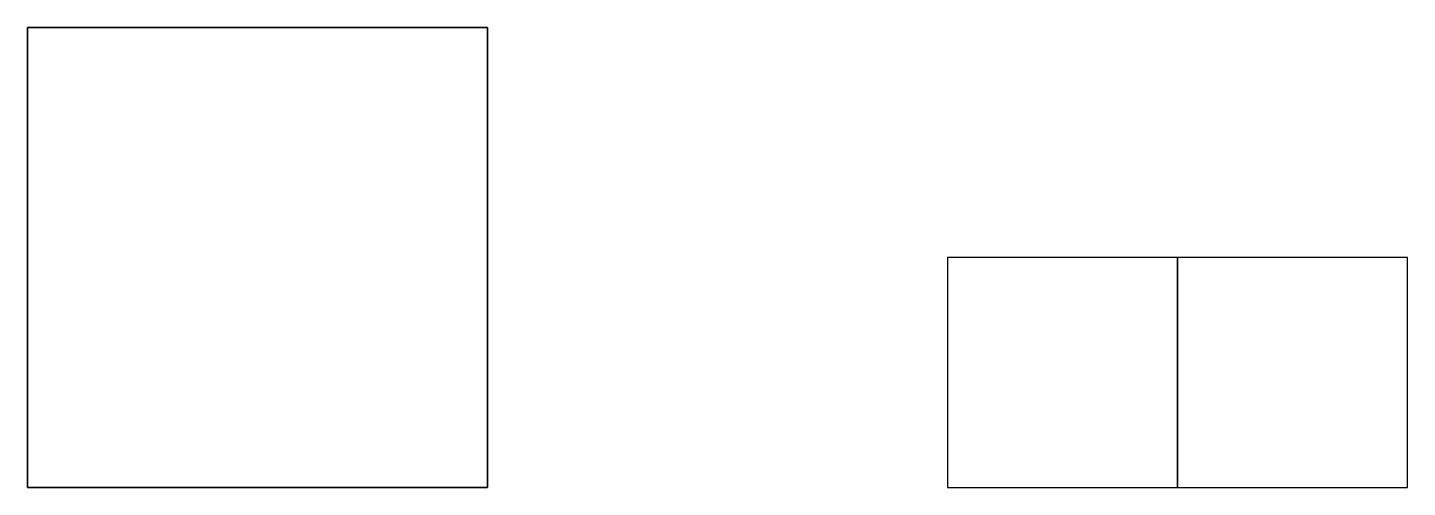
# Model space of a CAD drawing. Extents: x 0 to 30, y 0 to 10.
import ezdxf

# ---------------------------------------------------------------- set-up
doc = ezdxf.new("R2010")
doc.units = 0
doc.layers.get('0').update_dxf_attribs({"linetype": 'CONTINUOUS'})

msp = doc.modelspace()

# ---------------------------------------------------------------- meshes
mesh = msp.add_polyface()
corners = [(0, 0), (10, 0), (10, 10), (0, 10), (0, 0, 10), (10, 0, 10), (10, 10, 10), (0, 10, 10)]
mesh.append_faces([[corners[k] for k in face] for face in [(0, 1, 2, 3), (4, 5, 6, 7), (0, 1, 5, 4), (1, 2, 6, 5), (2, 3, 7, 6)]])
mesh.append_faces([[corners[k] for k in face] for face in [(3, 0, 4, 7)]], dxfattribs={"vtx3": -1})
mesh = msp.add_polymesh((2, 3))
for k, corner in enumerate([(20, 0), (25, 0, 1), (30, 0, 2), (20, 5), (25, 5, 1), (30, 5, 2)]):
    mesh.set_mesh_vertex(divmod(k, 3), corner)

doc.saveas('drawing.dxf')
